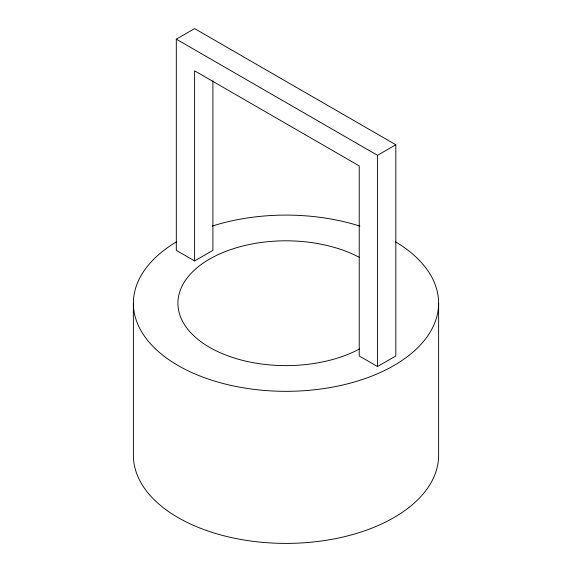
<?xml version="1.0" encoding="UTF-8"?>
<svg xmlns="http://www.w3.org/2000/svg" width="572" height="572" viewBox="0 0 572 572"><rect width="100%" height="100%" fill="white"/><g stroke="black" fill="none" stroke-linecap="round" stroke-linejoin="round"><path stroke-width="0.86" d="M194.602 260.932L176.312 250.372L176.312 39.161L194.602 28.6L395.81 144.766L395.81 355.977L377.52 366.538L359.23 355.977L359.23 165.887L194.602 70.842L194.602 260.932L212.898 250.372L212.898 80.809M176.312 39.161L377.52 155.327L395.81 144.766M438.624 303.21L438.624 455.283A152.624 88.117 0 0 1 286 543.4A152.624 88.117 0 0 1 133.376 455.283L133.376 303.21M377.52 155.327L377.52 366.538M395.552 241.863A152.624 88.117 0 0 1 393.372 365.837A152.624 88.117 0 0 1 178.628 365.837A152.624 88.117 0 0 1 176.448 241.863M212.09 226.119A152.624 88.117 0 0 1 359.91 226.119M359.538 348.949A108.087 62.405 0 0 1 208.63 346.789A108.087 62.405 0 0 1 208.63 259.638A108.087 62.405 0 0 1 359.538 257.479"/></g></svg>
